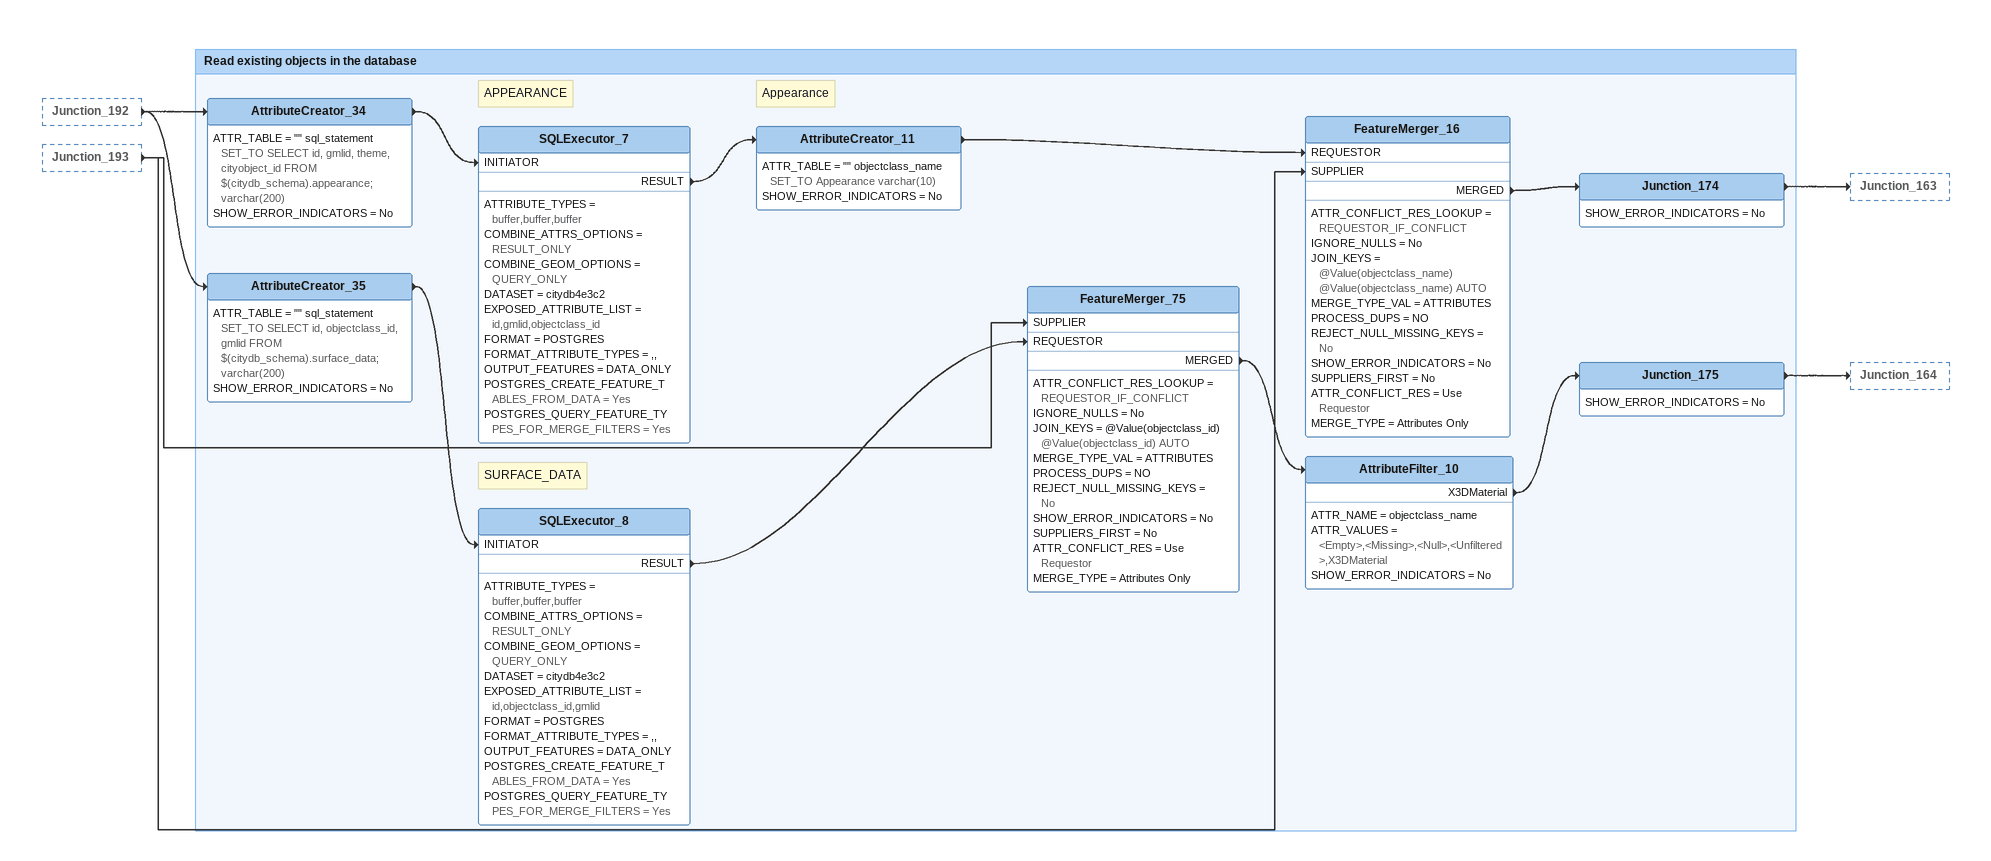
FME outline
Junction_192 [outside]
    -> AttributeCreator_34
    -> AttributeCreator_35
Junction_193 [outside]
    -> FeatureMerger_16 [SUPPLIER]
    -> FeatureMerger_75 [SUPPLIER]

Bookmark: Read existing objects in the database
AttributeCreator_34
    ATTR_TABLE = "" sql_statement SET_TO SELECT id, gmlid, theme, cityobject_id FROM $(citydb_schema).appearance; varchar(200)
    SHOW_ERROR_INDICATORS = No
    -> SQLExecutor_7 [INITIATOR]
Note: APPEARANCE
SQLExecutor_7
    ATTRIBUTE_TYPES = buffer,buffer,buffer
    COMBINE_ATTRS_OPTIONS = RESULT_ONLY
    COMBINE_GEOM_OPTIONS = QUERY_ONLY
    DATASET = citydb4e3c2
    EXPOSED_ATTRIBUTE_LIST = id,gmlid,objectclass_id
    FORMAT = POSTGRES
    FORMAT_ATTRIBUTE_TYPES = ,,
    OUTPUT_FEATURES = DATA_ONLY
    POSTGRES_CREATE_FEATURE_TABLES_FROM_DATA = Yes
    POSTGRES_QUERY_FEATURE_TYPES_FOR_MERGE_FILTERS = Yes
    RESULT -> AttributeCreator_11
Note: Appearance
AttributeCreator_11
    ATTR_TABLE = "" objectclass_name SET_TO Appearance varchar(10)
    SHOW_ERROR_INDICATORS = No
    -> FeatureMerger_16 [REQUESTOR]
FeatureMerger_16
    ATTR_CONFLICT_RES_LOOKUP = REQUESTOR_IF_CONFLICT
    IGNORE_NULLS = No
    JOIN_KEYS = @Value(objectclass_name) @Value(objectclass_name) AUTO
    MERGE_TYPE_VAL = ATTRIBUTES
    PROCESS_DUPS = NO
    REJECT_NULL_MISSING_KEYS = No
    SHOW_ERROR_INDICATORS = No
    SUPPLIERS_FIRST = No
    ATTR_CONFLICT_RES = Use Requestor
    MERGE_TYPE = Attributes Only
    MERGED -> Junction_174
Junction_174
    SHOW_ERROR_INDICATORS = No
    -> Junction_163
AttributeCreator_35
    ATTR_TABLE = "" sql_statement SET_TO SELECT id, objectclass_id, gmlid FROM $(citydb_schema).surface_data; varchar(200)
    SHOW_ERROR_INDICATORS = No
    -> SQLExecutor_8 [INITIATOR]
Note: SURFACE_DATA
SQLExecutor_8
    ATTRIBUTE_TYPES = buffer,buffer,buffer
    COMBINE_ATTRS_OPTIONS = RESULT_ONLY
    COMBINE_GEOM_OPTIONS = QUERY_ONLY
    DATASET = citydb4e3c2
    EXPOSED_ATTRIBUTE_LIST = id,objectclass_id,gmlid
    FORMAT = POSTGRES
    FORMAT_ATTRIBUTE_TYPES = ,,
    OUTPUT_FEATURES = DATA_ONLY
    POSTGRES_CREATE_FEATURE_TABLES_FROM_DATA = Yes
    POSTGRES_QUERY_FEATURE_TYPES_FOR_MERGE_FILTERS = Yes
    RESULT -> FeatureMerger_75 [REQUESTOR]
FeatureMerger_75
    ATTR_CONFLICT_RES_LOOKUP = REQUESTOR_IF_CONFLICT
    IGNORE_NULLS = No
    JOIN_KEYS = @Value(objectclass_id) @Value(objectclass_id) AUTO
    MERGE_TYPE_VAL = ATTRIBUTES
    PROCESS_DUPS = NO
    REJECT_NULL_MISSING_KEYS = No
    SHOW_ERROR_INDICATORS = No
    SUPPLIERS_FIRST = No
    ATTR_CONFLICT_RES = Use Requestor
    MERGE_TYPE = Attributes Only
    MERGED -> AttributeFilter_10
AttributeFilter_10
    ATTR_NAME = objectclass_name
    ATTR_VALUES = <Empty>,<Missing>,<Null>,<Unfiltered>,X3DMaterial
    SHOW_ERROR_INDICATORS = No
    X3DMaterial -> Junction_175
Junction_175
    SHOW_ERROR_INDICATORS = No
    -> Junction_164
